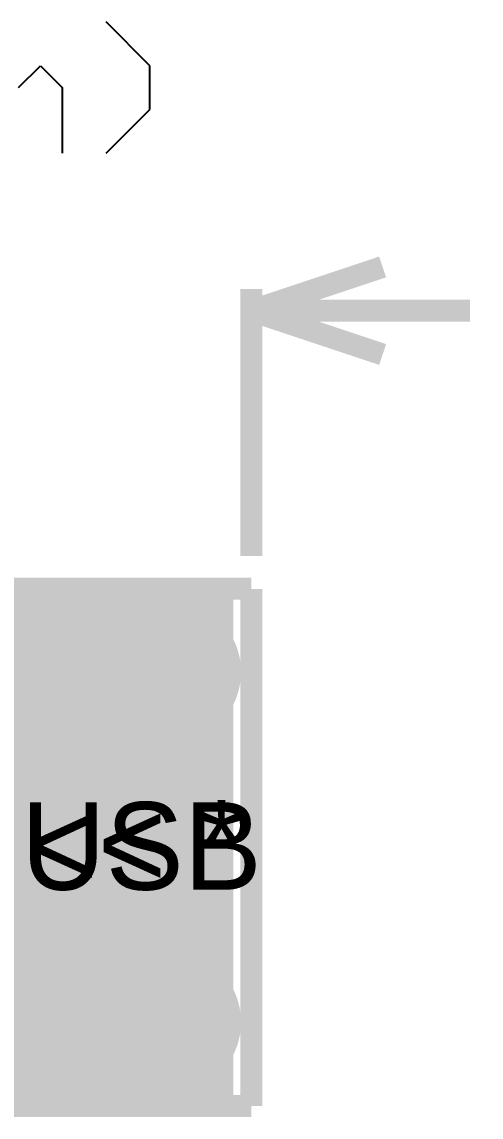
# Model space of a CAD drawing. Header units: millimetres. Extents: x 6.257 to 7.196, y 0.76 to 1.393.
# Drawn here: x 6.987 to 7.196, y 0.892 to 1.393 of the extents above; entities that cross this region are included whole.
import ezdxf

# ---------------------------------------------------------------- set-up
doc = ezdxf.new("R2010")
doc.units = ezdxf.units.MM
doc.header["$MEASUREMENT"] = 0
for name, color, linetype in [('BottomLayer', 5, 'Continuous'), ('BottomOverlay', 54, 'Continuous'), ('BottomSolder', 6, 'Continuous'), ('Mechanical1', 6, 'Continuous'), ('Mechanical2', 216, 'Continuous'), ('MultiLayer', 9, 'Continuous'), ('PadHoleLayer', 156, 'Continuous'), ('TopLayer', 1, 'Continuous'), ('TopOverlay', 2, 'Continuous'), ('TopSolder', 216, 'Continuous')]:
    doc.layers.add(name, color=color, linetype=linetype)

msp = doc.modelspace()

# ---------------------------------------------------------------- linework, layer by layer
at = {"layer": 'BottomLayer', "const_width": 0.02953}
for points in [[(7.03854, 1.09573, 1), (7.06806, 1.09573, 1)], [(7.03854, 0.93573, 1), (7.06806, 0.93573, 1)]]:
    msp.add_lwpolyline(points, format="xyb", close=True, dxfattribs=at)
at = {"layer": 'BottomLayer'}
msp.add_solid([(6.8673, 0.89731), (7.0833, 0.89731), (6.8673, 1.12973), (7.0833, 1.12973)], dxfattribs=at)
at = {"layer": 'BottomSolder', "const_width": 0.03353}
for points in [[(7.03654, 1.09573, 1), (7.07006, 1.09573, 1)], [(7.03654, 0.93573, 1), (7.07006, 0.93573, 1)]]:
    msp.add_lwpolyline(points, format="xyb", close=True, dxfattribs=at)
at = {"layer": 'Mechanical1'}
for p, q in [((7.04514, 1.37269), (7.02514, 1.39269)), ((6.98515, 1.3627), (6.99515, 1.37269)), ((6.99515, 1.37269), (7.00515, 1.3627)), ((7.04514, 1.3527), (7.04514, 1.37269)), ((7.00515, 1.3627), (7.00515, 1.33271)), ((7.02514, 1.33271), (7.04514, 1.3527))]:
    msp.add_line(p, q, dxfattribs=at)
at = {"layer": 'Mechanical1', "const_width": 0.01}
for points in [[(7.0915, 1.26073), (7.1515, 1.28073)], [(7.0915, 1.14873), (7.0915, 1.27073)], [(7.0915, 1.26073), (7.1515, 1.24073)], [(7.0915, 1.26073), (7.1915, 1.26073)]]:
    msp.add_lwpolyline(points, dxfattribs=at)
at = {"layer": 'Mechanical2', "const_width": 0.01}
for points in [[(6.50095, 1.13373), (7.0915, 1.13373)], [(7.0915, 0.89731), (7.0915, 1.13353)], [(6.50095, 0.89734), (7.0915, 0.89734)]]:
    msp.add_lwpolyline(points, dxfattribs=at)
at = {"layer": 'MultiLayer', "const_width": 0.02953}
for points in [[(7.03854, 1.09573, 1), (7.06806, 1.09573, 1)], [(7.03854, 0.93573, 1), (7.06806, 0.93573, 1)]]:
    msp.add_lwpolyline(points, format="xyb", close=True, dxfattribs=at)
at = {"layer": 'PadHoleLayer', "const_width": 0.01969}
for points in [[(7.04346, 1.09573, 1), (7.06314, 1.09573, 1)], [(7.04346, 0.93573, 1), (7.06314, 0.93573, 1)]]:
    msp.add_lwpolyline(points, format="xyb", close=True, dxfattribs=at)
at = {"layer": 'TopLayer'}
for points, const_width in [([(7.03854, 1.09573, 1), (7.06806, 1.09573, 1)], 0.02953), ([(7.01214, 1.11473, 1), (7.01614, 1.11473, 1)], 0.004), ([(7.0733, 1.05817, 1), (7.0773, 1.05817, 1)], 0.004), ([(7.0733, 0.97329, 1), (7.0773, 0.97329, 1)], 0.004), ([(7.03854, 0.93573, 1), (7.06806, 0.93573, 1)], 0.02953), ([(7.01148, 0.91814, 1), (7.01548, 0.91814, 1)], 0.004)]:
    msp.add_lwpolyline(points, format="xyb", close=True, dxfattribs=dict(at, const_width=const_width))
for points, const_width in [([(6.91151, 1.11473), (7.01414, 1.11473)], 0.008), ([(6.97457, 1.11473), (7.01598, 1.07332)], 0.008), ([(6.97548, 1.09235), (6.99786, 1.11473)], 0.008), ([(7.00286, 1.11473), (7.01112, 1.10647)], 0.008), ([(6.98809, 1.07668), (7.00986, 1.09844)], 0.008), ([(7.01377, 1.09573), (7.0533, 1.09573)], 0.01), ([(7.0533, 1.0562), (7.0533, 1.09573)], 0.01), ([(6.99373, 1.05404), (7.01491, 1.07521)], 0.008), ([(6.99091, 1.07011), (7.0753, 0.98572)], 0.008), ([(6.99374, 1.02576), (7.02817, 1.06019)], 0.008), ([(7.03089, 1.05841), (7.0753, 1.014)], 0.008), ([(7.0753, 0.97329), (7.0753, 1.05817)], 0.008), ([(6.99374, 0.98455), (6.99374, 1.05345)], 0.008), ([(6.99374, 0.99748), (7.04871, 1.05244)], 0.008), ([(7.06404, 1.05355), (7.0753, 1.04229)], 0.008), ([(6.98997, 0.96542), (7.0753, 1.05075)], 0.008), ([(6.99374, 1.03899), (7.05348, 0.97925)], 0.008), ([(6.97097, 0.91814), (7.0753, 1.02247)], 0.008), ([(6.99374, 1.01071), (7.03121, 0.97323)], 0.008), ([(7.05987, 0.97876), (7.0753, 0.99418)], 0.008), ([(6.99369, 0.98247), (7.01677, 0.9594)], 0.008), ([(7.0533, 0.93573), (7.0533, 0.97525)], 0.01), ([(6.98755, 0.96033), (7.00983, 0.93805)], 0.008), ([(6.97463, 0.94496), (7.00146, 0.91814)], 0.008), ([(7.01377, 0.93573), (7.0533, 0.93573)], 0.01), ([(6.99926, 0.91814), (7.01027, 0.92915)], 0.008), ([(6.88314, 0.91814), (7.01348, 0.91814)], 0.008)]:
    msp.add_lwpolyline(points, dxfattribs=dict(at, const_width=const_width))
at = {"layer": 'TopLayer', "const_width": 0.008}
for points in [[(7.0753, 1.05817, -0.741589), (7.01414, 1.11473)], [(7.01348, 0.91814, -0.727846), (7.0753, 0.97329)]]:
    msp.add_lwpolyline(points, format="xyb", dxfattribs=at)
at = {"layer": 'TopSolder', "const_width": 0.03353}
for points in [[(7.03654, 1.09573, 1), (7.07006, 1.09573, 1)], [(7.03654, 0.93573, 1), (7.07006, 0.93573, 1)]]:
    msp.add_lwpolyline(points, format="xyb", close=True, dxfattribs=at)

# ---------------------------------------------------------------- texts
at = {"layer": 'BottomOverlay', "text_generation_flag": 2}
msp.add_text('* >> 0.1uF', height=0.04, rotation=360, dxfattribs=at).set_placement((7.0883, 0.99719))
at = {"layer": 'TopOverlay'}
msp.add_text('USB', height=0.04, rotation=360, dxfattribs=at).set_placement((6.9863, 0.99619))

doc.saveas('drawing.dxf')
